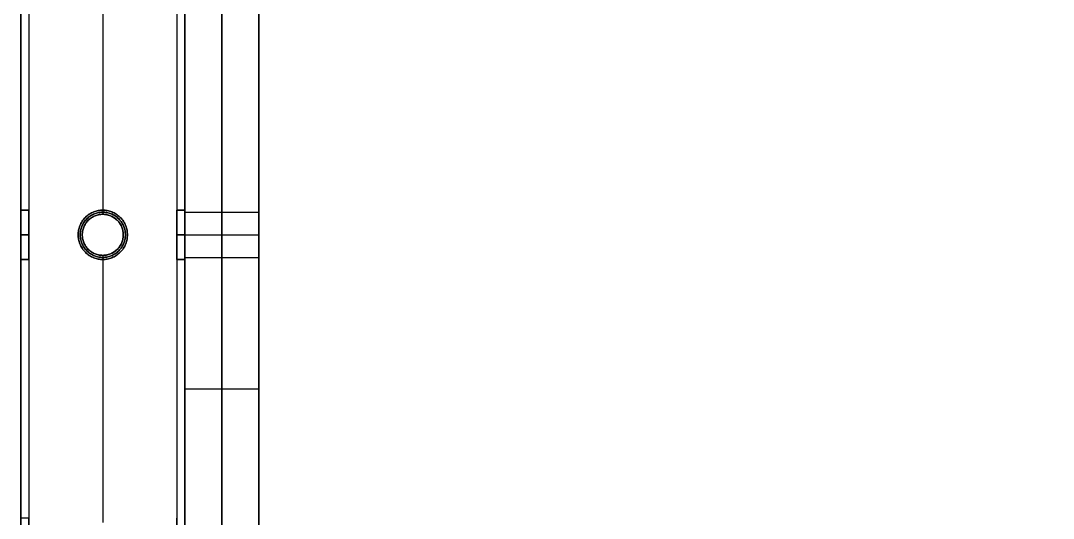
# Model space of a CAD drawing. Header units: millimetres. Extents: x -6529 to 809, y -8611 to 207.
# Drawn here: x -507 to -255.5, y -632.1 to -511 of the extents above; entities that cross this region are included whole.
import ezdxf

# ---------------------------------------------------------------- set-up
doc = ezdxf.new("R2010")
doc.units = ezdxf.units.MM
doc.header["$MEASUREMENT"] = 0
doc.layers.add('platen', color=7, linetype='Continuous', true_color=0x007f00)
doc.layers.add('staal', color=5, linetype='Continuous', true_color=0x0000ff)

# ---------------------------------------------------------------- blocks, each defined once
blk = doc.blocks.new('plaat base')
at = {"layer": 'platen'}
for p, q in [((20, -707), (20, -707, 18)), ((14.5, -712.5), (14.5, -712.5, 18)), ((25.5, -712.5), (25.5, -712.5, 18)), ((20, -718), (20, -718, 18))]:
    blk.add_line(p, q, dxfattribs=at)
for points in [[(0, -600), (0, -750), (0, -900)], [(0, -600, 18), (0, -750, 18), (0, -900, 18)], [(0, -600, 9), (0, -750, 9), (0, -900, 9)], [(0, -750), (0, -750, 9), (0, -750, 18)]]:
    blk.add_open_spline(points, degree=2, dxfattribs=at)
for points in [[(25.5, -712.5), (25.5, -718), (20, -718), (14.5, -718), (14.5, -712.5), (14.5, -707), (20, -707), (25.5, -707), (25.5, -712.5)], [(25.5, -712.5, 18), (25.5, -718, 18), (20, -718, 18), (14.5, -718, 18), (14.5, -712.5, 18), (14.5, -707, 18), (20, -707, 18), (25.5, -707, 18), (25.5, -712.5, 18)]]:
    blk.add_rational_spline(points, [1, 0.707106781187, 1, 0.707106781187, 1, 0.707106781187, 1, 0.707106781187, 1], degree=2, knots=[-31.415927, -31.415927, -31.415927, -23.561945, -23.561945, -15.707963, -15.707963, -7.853982, -7.853982, 0, 0, 0], dxfattribs=at)
blk = doc.blocks.new('top plaat')
at = {"layer": 'platen'}
for p, q in [((20, -725), (20, -725, 18)), ((14.5, -730.5), (14.5, -730.5, 18)), ((25.5, -730.5), (25.5, -730.5, 18)), ((20, -736), (20, -736, 18))]:
    blk.add_line(p, q, dxfattribs=at)
for points in [[(0, 0), (0, -309), (0, -618), (0, -927), (0, -1236)], [(0, 0, 18), (0, -309, 18), (0, -618, 18), (0, -927, 18), (0, -1236, 18)], [(0, 0, 9), (0, -309, 9), (0, -618, 9), (0, -927, 9), (0, -1236, 9)]]:
    blk.add_open_spline(points, degree=2, knots=[4655.052018, 4655.052018, 4655.052018, 5274.345164, 5274.345164, 5893.638309, 5893.638309, 5893.638309], dxfattribs=at)
for points, knots in [([(25.5, -730.5), (25.5, -736), (20, -736), (14.5, -736), (14.5, -730.5), (14.5, -725), (20, -725), (25.5, -725), (25.5, -730.5)], [-31.415927, -31.415927, -31.415927, -23.561945, -23.561945, -15.707963, -15.707963, -7.853982, -7.853982, 0, 0, 0]), ([(25.5, -730.5, 18), (25.5, -736, 18), (20, -736, 18), (14.5, -736, 18), (14.5, -730.5, 18), (14.5, -725, 18), (20, -725, 18), (25.5, -725, 18), (25.5, -730.5, 18)], [-31.415927, -31.415927, -31.415927, -23.561945, -23.561945, -15.707963, -15.707963, -7.853982, -7.853982, 0, 0, 0]), ([(25.5, -730.5, 9), (25.5, -725, 9), (20, -725, 9), (14.5, -725, 9), (14.5, -730.5, 9), (14.5, -736, 9), (20, -736, 9), (25.5, -736, 9), (25.5, -730.5, 9)], [0, 0, 0, 7.853982, 7.853982, 15.707963, 15.707963, 23.561945, 23.561945, 31.415927, 31.415927, 31.415927])]:
    blk.add_rational_spline(points, [1, 0.707106781187, 1, 0.707106781187, 1, 0.707106781187, 1, 0.707106781187, 1], degree=2, knots=knots, dxfattribs=at)
blk = doc.blocks.new('plaat laag')
at = {"layer": 'platen'}
for p, q in [((-2.53, -765, 638), (15.47, -765.06, 638)), ((-2.55, -770.5, 643.5), (15.45, -770.56, 643.5)), ((-2.55, -770.5, 632.5), (15.45, -770.56, 632.5)), ((-2.57, -776, 638), (15.43, -776.06, 638))]:
    blk.add_line(p, q, dxfattribs=at)
for points in [[(-0.19, -58, 300), (-2.18, -658, 300), (-4.16, -1257.99, 300)], [(17.81, -58.06, 300), (15.82, -658.06, 300), (13.84, -1258.05, 300)], [(-2.18, -658, 658), (-2.67, -808, 658), (-3.17, -957.99, 658)], [(-3.17, -957.99), (-2.67, -808), (-2.18, -658)], [(6.82, -658.03, 658), (6.33, -808.03, 658), (5.83, -958.02, 658)], [(5.83, -958.02), (6.33, -808.03), (6.82, -658.03)], [(15.82, -658.06, 658), (15.33, -808.06, 658), (14.83, -958.05, 658)], [(14.83, -958.05), (15.33, -808.06), (15.82, -658.06)], [(-2.67, -808, 658), (6.33, -808.03, 658), (15.33, -808.06, 658)], [(-2.67, -808), (6.33, -808.03), (15.33, -808.06)]]:
    blk.add_open_spline(points, degree=2, dxfattribs=at)
for points in [[(-2.55, -770.5, 643.5), (-2.53, -765, 643.5), (-2.53, -765, 638), (-2.53, -765, 632.5), (-2.55, -770.5, 632.5), (-2.57, -776, 632.5), (-2.57, -776, 638), (-2.57, -776, 643.5), (-2.55, -770.5, 643.5)], [(15.45, -770.56, 643.5), (15.47, -765.06, 643.5), (15.47, -765.06, 638), (15.47, -765.06, 632.5), (15.45, -770.56, 632.5), (15.43, -776.06, 632.5), (15.43, -776.06, 638), (15.43, -776.06, 643.5), (15.45, -770.56, 643.5)]]:
    blk.add_rational_spline(points, [1, 0.707106781187, 1, 0.707106781187, 1, 0.707106781187, 1, 0.707106781187, 1], degree=2, knots=[-31.415927, -31.415927, -31.415927, -23.561945, -23.561945, -15.707963, -15.707963, -7.853982, -7.853982, 0, 0, 0], dxfattribs=at)

msp = doc.modelspace()

# ---------------------------------------------------------------- linework, layer by layer
at = {"layer": 'staal'}
for p, q in [((-506.97, -557.13, 20), (-504.97, -557.13, 20)), ((-504.97, -557.13, 696), (-506.97, -557.13, 696)), ((-486.97, -557.13, 38), (-486.97, -557.13, 40)), ((-486.97, -557.13), (-486.97, -557.13, 2)), ((-486.97, -558.13, 714), (-486.97, -558.13, 716)), ((-486.97, -558.13, 676), (-486.97, -558.13, 678)), ((-468.97, -557.13, 20), (-466.97, -557.13, 20)), ((-466.97, -557.13, 696), (-468.97, -557.13, 696)), ((-506.97, -563.13, 14), (-504.97, -563.13, 14)), ((-506.97, -563.13, 26), (-504.97, -563.13, 26)), ((-504.97, -563.13, 690), (-506.97, -563.13, 690)), ((-504.97, -563.13, 702), (-506.97, -563.13, 702)), ((-492.97, -563.13, 38), (-492.97, -563.13, 40)), ((-492.97, -563.13), (-492.97, -563.13, 2)), ((-491.97, -563.13, 714), (-491.97, -563.13, 716)), ((-491.97, -563.13, 676), (-491.97, -563.13, 678)), ((-481.97, -563.13, 676), (-481.97, -563.13, 678)), ((-481.97, -563.13, 714), (-481.97, -563.13, 716)), ((-480.97, -563.13, 38), (-480.97, -563.13, 40)), ((-480.97, -563.13), (-480.97, -563.13, 2)), ((-468.97, -563.13, 14), (-466.97, -563.13, 14)), ((-468.97, -563.13, 26), (-466.97, -563.13, 26)), ((-466.97, -563.13, 690), (-468.97, -563.13, 690)), ((-466.97, -563.13, 702), (-468.97, -563.13, 702)), ((-486.97, -568.13, 714), (-486.97, -568.13, 716)), ((-486.97, -568.13, 676), (-486.97, -568.13, 678)), ((-506.97, -569.13, 20), (-504.97, -569.13, 20)), ((-504.97, -569.13, 696), (-506.97, -569.13, 696)), ((-486.97, -569.13, 38), (-486.97, -569.13, 40)), ((-486.97, -569.13), (-486.97, -569.13, 2)), ((-468.97, -569.13, 20), (-466.97, -569.13, 20)), ((-466.97, -569.13, 696), (-468.97, -569.13, 696)), ((-504.97, -632.13, 696), (-506.97, -632.13, 696))]:
    msp.add_line(p, q, dxfattribs=at)
for points in [[(-506.97, 207.37), (809.03, 207.37), (809.03, -1108.63), (-506.97, -1108.63)], [(-466.97, 167.37), (769.03, 167.37), (769.03, -1068.63), (-466.97, -1068.63)]]:
    msp.add_lwpolyline(points, close=True, dxfattribs=at)
for centre in [(-486.97, -563.13, 676), (-486.97, -563.13, 715), (-486.97, -563.13, 677)]:
    msp.add_circle(centre, 5, dxfattribs=at)
for points in [[(-506.97, 207.37), (-506.97, -450.63), (-506.97, -1108.63)], [(-506.97, 207.37, 40), (-506.97, -450.63, 40), (-506.97, -1108.63, 40)], [(-506.97, 207.37, 676), (-506.97, -450.63, 676), (-506.97, -1108.63, 676)], [(-506.97, 207.37, 716), (-506.97, -450.63, 716), (-506.97, -1108.63, 716)], [(-504.97, 205.37, 38), (-504.97, -450.63, 38), (-504.97, -1106.63, 38)], [(-504.97, 205.37, 2), (-504.97, -450.63, 2), (-504.97, -1106.63, 2)], [(-504.97, 205.37, 714), (-504.97, -450.63, 714), (-504.97, -1106.63, 714)], [(-504.97, 205.37, 678), (-504.97, -450.63, 678), (-504.97, -1106.63, 678)], [(-468.97, 169.37, 38), (-468.97, -450.63, 38), (-468.97, -1070.63, 38)], [(-468.97, 169.37, 2), (-468.97, -450.63, 2), (-468.97, -1070.63, 2)], [(-468.97, 169.37, 714), (-468.97, -450.63, 714), (-468.97, -1070.63, 714)], [(-468.97, 169.37, 678), (-468.97, -450.63, 678), (-468.97, -1070.63, 678)], [(-466.97, 167.37), (-466.97, -450.63), (-466.97, -1068.63)], [(-466.97, 167.37, 40), (-466.97, -450.63, 40), (-466.97, -1068.63, 40)], [(-466.97, 167.37, 676), (-466.97, -450.63, 676), (-466.97, -1068.63, 676)], [(-466.97, 167.37, 716), (-466.97, -450.63, 716), (-466.97, -1068.63, 716)], [(-506.97, -494.13, 20), (-506.97, -525.63, 20), (-506.97, -557.13, 20)], [(-506.97, -494.13, 696), (-506.97, -525.63, 696), (-506.97, -557.13, 696)], [(-504.97, -494.13, 20), (-504.97, -525.63, 20), (-504.97, -557.13, 20)], [(-504.97, -494.13, 696), (-504.97, -525.63, 696), (-504.97, -557.13, 696)], [(-486.97, -493.13, 716), (-486.97, -525.63, 716), (-486.97, -558.13, 716)], [(-486.97, -493.13, 714), (-486.97, -525.63, 714), (-486.97, -558.13, 714)], [(-486.97, -493.13, 678), (-486.97, -525.63, 678), (-486.97, -558.13, 678)], [(-486.97, -493.13, 676), (-486.97, -525.63, 676), (-486.97, -558.13, 676)], [(-486.97, -494.13, 40), (-486.97, -525.63, 40), (-486.97, -557.13, 40)], [(-486.97, -494.13, 38), (-486.97, -525.63, 38), (-486.97, -557.13, 38)], [(-486.97, -494.13, 2), (-486.97, -525.63, 2), (-486.97, -557.13, 2)], [(-486.97, -494.13), (-486.97, -525.63), (-486.97, -557.13)], [(-468.97, -494.13, 20), (-468.97, -525.63, 20), (-468.97, -557.13, 20)], [(-468.97, -494.13, 696), (-468.97, -525.63, 696), (-468.97, -557.13, 696)], [(-466.97, -494.13, 20), (-466.97, -525.63, 20), (-466.97, -557.13, 20)], [(-466.97, -494.13, 696), (-466.97, -525.63, 696), (-466.97, -557.13, 696)], [(-486.97, -568.13, 716), (-486.97, -600.63, 716), (-486.97, -633.13, 716)], [(-486.97, -568.13, 714), (-486.97, -600.63, 714), (-486.97, -633.13, 714)], [(-486.97, -568.13, 678), (-486.97, -600.63, 678), (-486.97, -633.13, 678)], [(-486.97, -568.13, 676), (-486.97, -600.63, 676), (-486.97, -633.13, 676)], [(-506.97, -569.13, 20), (-506.97, -600.63, 20), (-506.97, -632.13, 20)], [(-506.97, -569.13, 696), (-506.97, -600.63, 696), (-506.97, -632.13, 696)], [(-504.97, -569.13, 20), (-504.97, -600.63, 20), (-504.97, -632.13, 20)], [(-504.97, -569.13, 696), (-504.97, -600.63, 696), (-504.97, -632.13, 696)], [(-486.97, -569.13, 40), (-486.97, -600.63, 40), (-486.97, -632.13, 40)], [(-486.97, -569.13, 38), (-486.97, -600.63, 38), (-486.97, -632.13, 38)], [(-486.97, -569.13, 2), (-486.97, -600.63, 2), (-486.97, -632.13, 2)], [(-486.97, -569.13), (-486.97, -600.63), (-486.97, -632.13)], [(-468.97, -569.13, 20), (-468.97, -600.63, 20), (-468.97, -632.13, 20)], [(-468.97, -569.13, 696), (-468.97, -600.63, 696), (-468.97, -632.13, 696)], [(-466.97, -569.13, 20), (-466.97, -600.63, 20), (-466.97, -632.13, 20)], [(-466.97, -569.13, 696), (-466.97, -600.63, 696), (-466.97, -632.13, 696)]]:
    msp.add_open_spline(points, degree=2, dxfattribs=at)
for points, knots in [([(-506.97, -563.13, 14), (-506.97, -557.13, 14), (-506.97, -557.13, 20), (-506.97, -557.13, 26), (-506.97, -563.13, 26), (-506.97, -569.13, 26), (-506.97, -569.13, 20), (-506.97, -569.13, 14), (-506.97, -563.13, 14)], [0, 0, 0, 7.853982, 7.853982, 15.707963, 15.707963, 23.561945, 23.561945, 31.415927, 31.415927, 31.415927]), ([(-506.97, -563.13, 690), (-506.97, -557.13, 690), (-506.97, -557.13, 696), (-506.97, -557.13, 702), (-506.97, -563.13, 702), (-506.97, -569.13, 702), (-506.97, -569.13, 696), (-506.97, -569.13, 690), (-506.97, -563.13, 690)], [0, 0, 0, 7.853982, 7.853982, 15.707963, 15.707963, 23.561945, 23.561945, 31.415927, 31.415927, 31.415927]), ([(-504.97, -563.13, 14), (-504.97, -569.13, 14), (-504.97, -569.13, 20), (-504.97, -569.13, 26), (-504.97, -563.13, 26), (-504.97, -557.13, 26), (-504.97, -557.13, 20), (-504.97, -557.13, 14), (-504.97, -563.13, 14)], [-31.415927, -31.415927, -31.415927, -23.561945, -23.561945, -15.707963, -15.707963, -7.853982, -7.853982, 0, 0, 0]), ([(-504.97, -563.13, 690), (-504.97, -569.13, 690), (-504.97, -569.13, 696), (-504.97, -569.13, 702), (-504.97, -563.13, 702), (-504.97, -557.13, 702), (-504.97, -557.13, 696), (-504.97, -557.13, 690), (-504.97, -563.13, 690)], [-31.415927, -31.415927, -31.415927, -23.561945, -23.561945, -15.707963, -15.707963, -7.853982, -7.853982, 0, 0, 0]), ([(-480.97, -563.13, 40), (-480.97, -569.13, 40), (-486.97, -569.13, 40), (-492.97, -569.13, 40), (-492.97, -563.13, 40), (-492.97, -557.13, 40), (-486.97, -557.13, 40), (-480.97, -557.13, 40), (-480.97, -563.13, 40)], [-31.415927, -31.415927, -31.415927, -23.561945, -23.561945, -15.707963, -15.707963, -7.853982, -7.853982, 0, 0, 0]), ([(-480.97, -563.13, 38), (-480.97, -557.13, 38), (-486.97, -557.13, 38), (-492.97, -557.13, 38), (-492.97, -563.13, 38), (-492.97, -569.13, 38), (-486.97, -569.13, 38), (-480.97, -569.13, 38), (-480.97, -563.13, 38)], [0, 0, 0, 7.853982, 7.853982, 15.707963, 15.707963, 23.561945, 23.561945, 31.415927, 31.415927, 31.415927]), ([(-480.97, -563.13, 2), (-480.97, -569.13, 2), (-486.97, -569.13, 2), (-492.97, -569.13, 2), (-492.97, -563.13, 2), (-492.97, -557.13, 2), (-486.97, -557.13, 2), (-480.97, -557.13, 2), (-480.97, -563.13, 2)], [-31.415927, -31.415927, -31.415927, -23.561945, -23.561945, -15.707963, -15.707963, -7.853982, -7.853982, 0, 0, 0]), ([(-480.97, -563.13), (-480.97, -557.13), (-486.97, -557.13), (-492.97, -557.13), (-492.97, -563.13), (-492.97, -569.13), (-486.97, -569.13), (-480.97, -569.13), (-480.97, -563.13)], [0, 0, 0, 7.853982, 7.853982, 15.707963, 15.707963, 23.561945, 23.561945, 31.415927, 31.415927, 31.415927]), ([(-481.97, -563.13, 716), (-481.97, -568.13, 716), (-486.97, -568.13, 716), (-491.97, -568.13, 716), (-491.97, -563.13, 716), (-491.97, -558.13, 716), (-486.97, -558.13, 716), (-481.97, -558.13, 716), (-481.97, -563.13, 716)], [-31.415927, -31.415927, -31.415927, -23.561945, -23.561945, -15.707963, -15.707963, -7.853982, -7.853982, 0, 0, 0]), ([(-481.97, -563.13, 714), (-481.97, -558.13, 714), (-486.97, -558.13, 714), (-491.97, -558.13, 714), (-491.97, -563.13, 714), (-491.97, -568.13, 714), (-486.97, -568.13, 714), (-481.97, -568.13, 714), (-481.97, -563.13, 714)], [0, 0, 0, 7.853982, 7.853982, 15.707963, 15.707963, 23.561945, 23.561945, 31.415927, 31.415927, 31.415927]), ([(-481.97, -563.13, 678), (-481.97, -568.13, 678), (-486.97, -568.13, 678), (-491.97, -568.13, 678), (-491.97, -563.13, 678), (-491.97, -558.13, 678), (-486.97, -558.13, 678), (-481.97, -558.13, 678), (-481.97, -563.13, 678)], [-31.415927, -31.415927, -31.415927, -23.561945, -23.561945, -15.707963, -15.707963, -7.853982, -7.853982, 0, 0, 0]), ([(-468.97, -563.13, 14), (-468.97, -557.13, 14), (-468.97, -557.13, 20), (-468.97, -557.13, 26), (-468.97, -563.13, 26), (-468.97, -569.13, 26), (-468.97, -569.13, 20), (-468.97, -569.13, 14), (-468.97, -563.13, 14)], [0, 0, 0, 7.853982, 7.853982, 15.707963, 15.707963, 23.561945, 23.561945, 31.415927, 31.415927, 31.415927]), ([(-468.97, -563.13, 690), (-468.97, -557.13, 690), (-468.97, -557.13, 696), (-468.97, -557.13, 702), (-468.97, -563.13, 702), (-468.97, -569.13, 702), (-468.97, -569.13, 696), (-468.97, -569.13, 690), (-468.97, -563.13, 690)], [0, 0, 0, 7.853982, 7.853982, 15.707963, 15.707963, 23.561945, 23.561945, 31.415927, 31.415927, 31.415927]), ([(-466.97, -563.13, 14), (-466.97, -569.13, 14), (-466.97, -569.13, 20), (-466.97, -569.13, 26), (-466.97, -563.13, 26), (-466.97, -557.13, 26), (-466.97, -557.13, 20), (-466.97, -557.13, 14), (-466.97, -563.13, 14)], [-31.415927, -31.415927, -31.415927, -23.561945, -23.561945, -15.707963, -15.707963, -7.853982, -7.853982, 0, 0, 0]), ([(-466.97, -563.13, 690), (-466.97, -569.13, 690), (-466.97, -569.13, 696), (-466.97, -569.13, 702), (-466.97, -563.13, 702), (-466.97, -557.13, 702), (-466.97, -557.13, 696), (-466.97, -557.13, 690), (-466.97, -563.13, 690)], [-31.415927, -31.415927, -31.415927, -23.561945, -23.561945, -15.707963, -15.707963, -7.853982, -7.853982, 0, 0, 0]), ([(-506.97, -638.13, 690), (-506.97, -632.13, 690), (-506.97, -632.13, 696), (-506.97, -632.13, 702), (-506.97, -638.13, 702), (-506.97, -644.13, 702), (-506.97, -644.13, 696), (-506.97, -644.13, 690), (-506.97, -638.13, 690)], [0, 0, 0, 7.853982, 7.853982, 15.707963, 15.707963, 23.561945, 23.561945, 31.415927, 31.415927, 31.415927]), ([(-504.97, -638.13, 690), (-504.97, -644.13, 690), (-504.97, -644.13, 696), (-504.97, -644.13, 702), (-504.97, -638.13, 702), (-504.97, -632.13, 702), (-504.97, -632.13, 696), (-504.97, -632.13, 690), (-504.97, -638.13, 690)], [-31.415927, -31.415927, -31.415927, -23.561945, -23.561945, -15.707963, -15.707963, -7.853982, -7.853982, 0, 0, 0]), ([(-468.97, -638.13, 690), (-468.97, -632.13, 690), (-468.97, -632.13, 696), (-468.97, -632.13, 702), (-468.97, -638.13, 702), (-468.97, -644.13, 702), (-468.97, -644.13, 696), (-468.97, -644.13, 690), (-468.97, -638.13, 690)], [0, 0, 0, 7.853982, 7.853982, 15.707963, 15.707963, 23.561945, 23.561945, 31.415927, 31.415927, 31.415927])]:
    msp.add_rational_spline(points, [1, 0.707106781187, 1, 0.707106781187, 1, 0.707106781187, 1, 0.707106781187, 1], degree=2, knots=knots, dxfattribs=at)

# ---------------------------------------------------------------- block references
at = {"layer": 'platen'}
for name, p in [('plaat base', (-506.97, 149.37, 40)), ('top plaat', (-506.97, 167.37, 716))]:
    msp.add_blockref(name, p, dxfattribs=at)
at = {"layer": 'platen', "rotation": 0.1894193054011234}
msp.add_blockref('plaat laag', (-466.97, 207.37, 58), dxfattribs=at)

doc.saveas('drawing.dxf')
